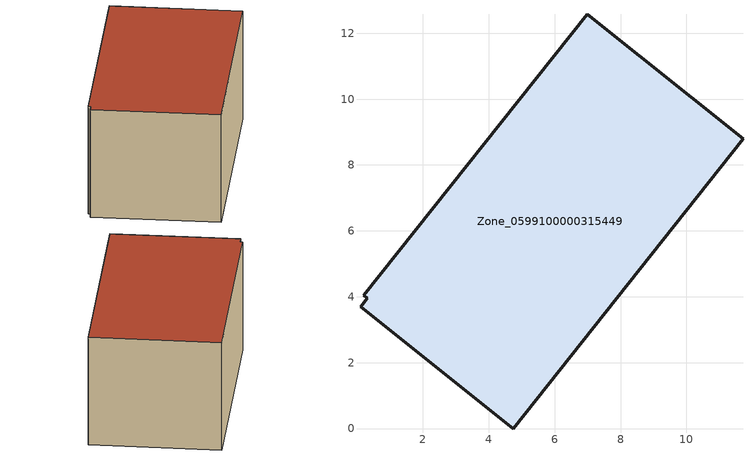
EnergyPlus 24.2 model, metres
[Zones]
Zone_0599100000315449
 floor ground (C_G): 0.11,3.69 0.31,3.96 0.21,4.04 6.99,12.57 11.72,8.79 4.74,0 z0.36
 wall outside (C_F): 11.72,8.79 6.99,12.57 0.21,4.04 0.31,3.96 0.11,3.69 4.74,0 11.72,8.79 z0.36:5.69
 roof outside (C_R): 0.31,3.96 0.11,3.69 4.74,0 11.72,8.79 6.99,12.57 0.21,4.04 z5.69
[BUILDING]
Pand.0599100000315449: North Axis=0; Terrain=City; Loads Convergence Tolerance Value=0.04; Temperature Convergence Tolerance Value=0.4; Solar Distribution=FullExterior; Maximum Number of Warmup Days=25; Minimum Number of Warmup Days=1
[Site:Location]
Rotterdam.The.Hague.AP_ZH_NLD Design_Conditions: Latitude=51.96; Longitude=4.45; Time Zone=1; Elevation=-4.5
[SITE:GROUNDTEMPERATURE:BUILDINGSURFACE]
18, 18, 18, 18, 18, 18, 18, 18, 18, 18, 18, 18
[MATERIAL] Thermal Absorptance=0.9; Solar Absorptance=0.7; Visible Absorptance=0.7
Name | Roughness | Thickness | Conductivity | Density | Specific Heat
G.TI.1992-2005 | MediumSmooth | 0.15 | 0.06 | 540 | 1210
F.TI.1992-2005 | Rough | 0.3 | 0.12 | 1920 | 840
R.TI.1992-2005 | MediumRough | 0.2 | 0.08 | 1500 | 1000
[CONSTRUCTION]
C_G: G.TI.1992-2005
C_F: F.TI.1992-2005
C_R: R.TI.1992-2005
[ZONE]
Zone_0599100000315449: Type=1; Multiplier=1; Ceiling Height=Autocalculate; Volume=Autocalculate; Floor Area=autocalculate; Part of Total Floor Area=Yes
[ZONEINFILTRATION:DESIGNFLOWRATE]
Infil_Zone_0599100000315449: Zone or ZoneList or Space or SpaceList=Zone_0599100000315449; Schedule=AlwaysOn; Design Flow Rate Calculation Method=Flow/Area; Flow Rate per Floor Area=0.0015; Constant Term Coefficient=1; Temperature Term Coefficient=0; Velocity Term Coefficient=0; Velocity Squared Term Coefficient=0
[HVACTEMPLATE:ZONE:IDEALLOADSAIRSYSTEM]
Zone_0599100000315449: Maximum Heating Supply Air Temperature=50; Minimum Cooling Supply Air Temperature=13; Maximum Heating Supply Air Humidity Ratio=0.0156; Minimum Cooling Supply Air Humidity Ratio=0.0077; Heating Limit=NoLimit; Cooling Limit=NoLimit; Dehumidification Control Type=ConstantSensibleHeatRatio; Cooling Sensible Heat Ratio=0.7; Dehumidification Setpoint=60; Humidification Control Type=None; Humidification Setpoint=30; Outdoor Air Method=None; Outdoor Air Flow Rate per Person=0.00944; Outdoor Air Flow Rate per Zone Floor Area=0; Outdoor Air Flow Rate per Zone=0; Demand Controlled Ventilation Type=None; Outdoor Air Economizer Type=NoEconomizer; Heat Recovery Type=None; Sensible Heat Recovery Effectiveness=0.7; Latent Heat Recovery Effectiveness=0.65
[ZONECONTROL:THERMOSTAT]
ThermostatControl_Zone_0599100000315449: Zone or ZoneList=Zone_0599100000315449; Control Type Schedule=DualSetpointControlType; Control 1=Thermostat_Zone_0599100000315449; Temperature Difference Between Cutout And Setpoint=0
[THERMOSTATSETPOINT:DUALSETPOINT]
Thermostat_Zone_0599100000315449: Heating Setpoint Temperature Schedule=HeatingSetpoint_Zone_0599100000315449; Cooling Setpoint Temperature Schedule=CoolingSetpoint_Zone_0599100000315449
[SCHEDULE:COMPACT]
HeatingSetpoint_Zone_0599100000315449: Through: 12/31, For: AllDays, Until: 24:00, 21
CoolingSetpoint_Zone_0599100000315449: Through: 12/31, For: AllDays, Until: 24:00, 24
DualSetpointControlType: Through: 12/31, For: AllDays, Until: 24:00, 4
AlwaysOn: Through: 12/31, For: AllDays, Until: 24:00, 1
